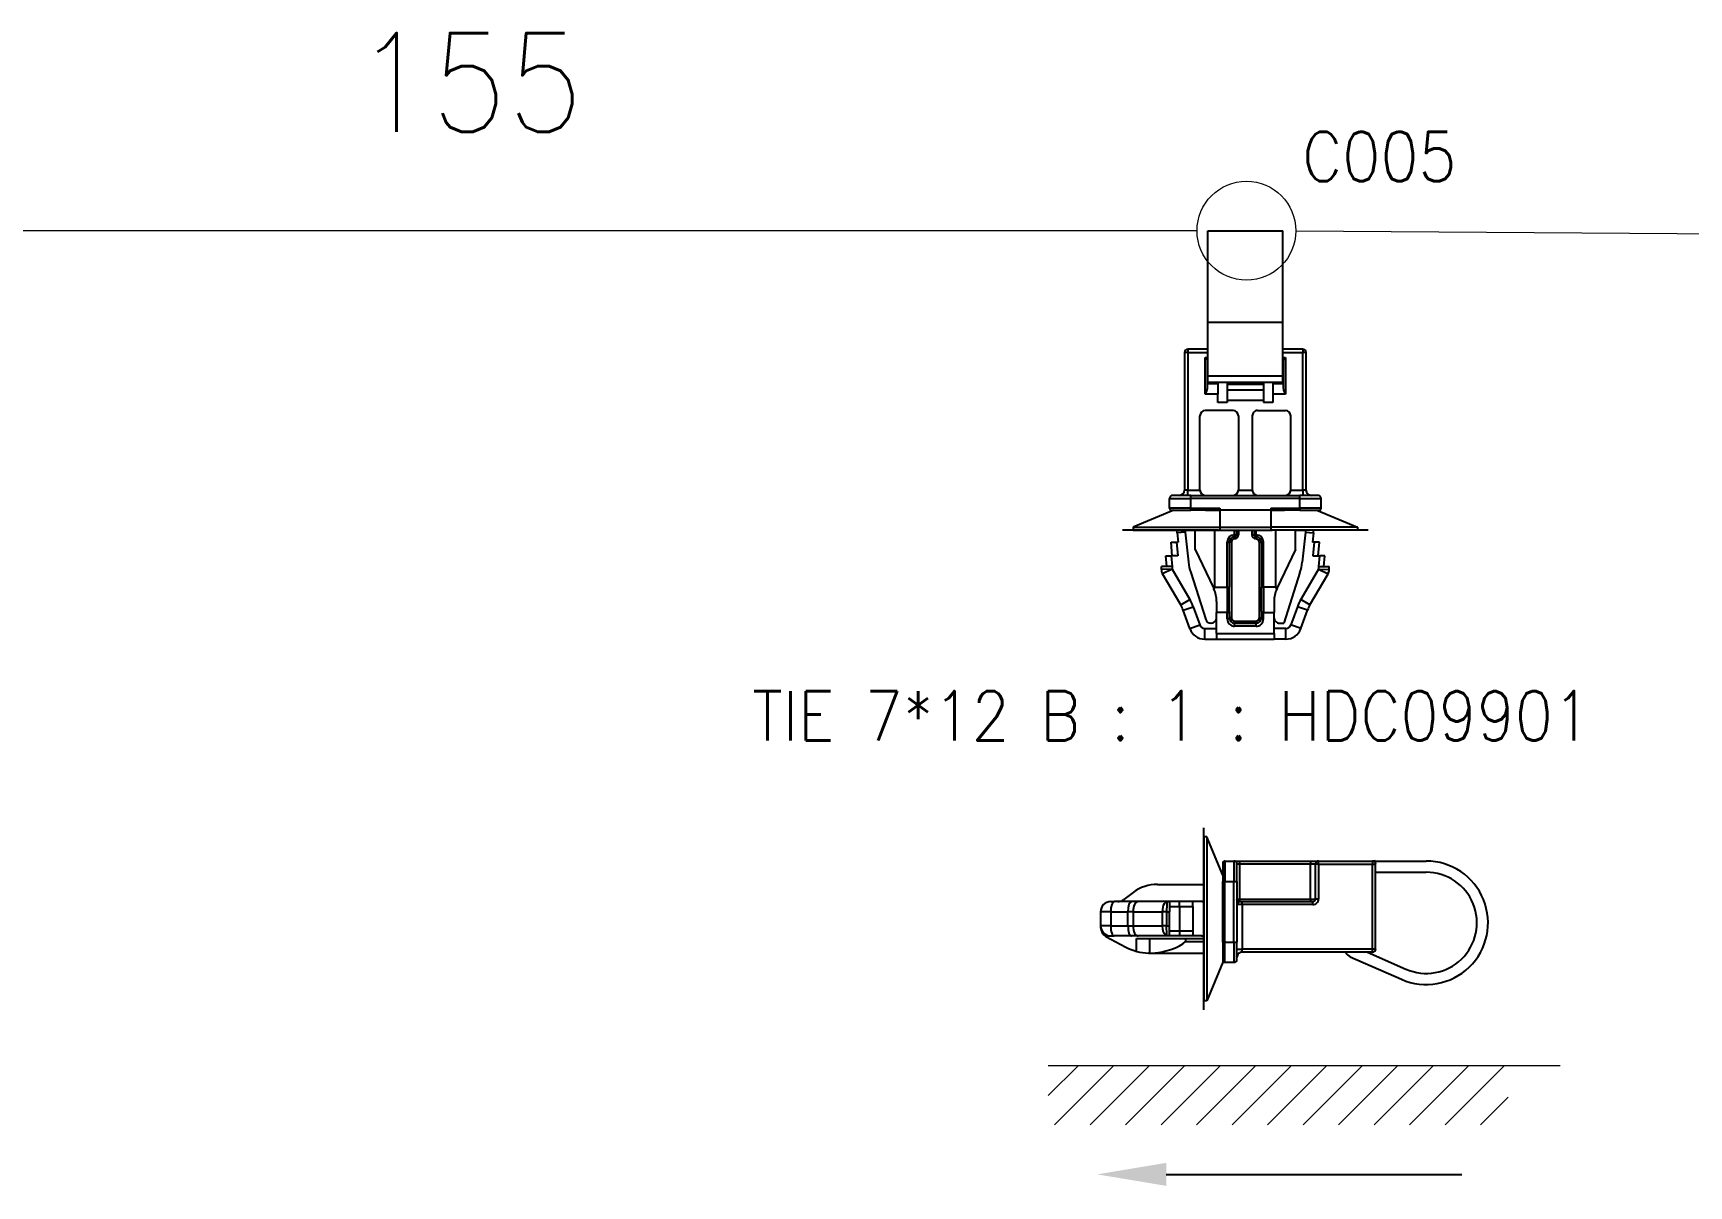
# Model space of a CAD drawing. Header units: inches. Extents: x 47316 to 59086, y 3141 to 11743.
# Drawn here: x 51886.3 to 51970, y 9672.3 to 9730.6 of the extents above; entities that cross this region are included whole.
import ezdxf

# ---------------------------------------------------------------- set-up
doc = ezdxf.new("R2010")
doc.units = ezdxf.units.IN
doc.header["$MEASUREMENT"] = 0
doc.styles.get("Standard").update_dxf_attribs({"font": ''})
doc.styles.get('Standard').set_extended_font_data('SimSun')
doc.linetypes.add('_VH_FELT_TAPE', pattern='A,0.4,-0.7,["FELT",Standard,S=0.3,R=0,X=-0.5,Y=-0.15],-0.7', length=1.8)

msp = doc.modelspace()

# ---------------------------------------------------------------- linework, layer by layer
at = {"color": 0, "linetype": '_VH_FELT_TAPE', "lineweight": 15, "ltscale": 5}
for p, q in [((51945.133, 9720.621), (51870.204, 9720.621)), ((52006.436, 9720.182), (51950.133, 9720.602))]:
    msp.add_line(p, q, dxfattribs=at)
at = {"color": 0, "lineweight": -3, "ltscale": 0.213993}
for p, q in [((51945.686, 9715.998), (51945.686, 9720.621)), ((51949.466, 9715.998), (51949.466, 9720.621))]:
    msp.add_line(p, q, dxfattribs=at)
at = {"color": 0, "lineweight": -3, "ltscale": 0.175}
for p, q in [((51945.686, 9720.621), (51949.466, 9720.621)), ((51945.686, 9715.998), (51949.466, 9715.998)), ((51945.686, 9713.275), (51949.466, 9713.275)), ((51945.686, 9712.953), (51949.466, 9712.953))]:
    msp.add_line(p, q, dxfattribs=at)
at = {"color": 0, "lineweight": -3, "ltscale": 0.126088}
for p, q in [((51945.686, 9713.275), (51945.686, 9715.998)), ((51949.466, 9713.275), (51949.466, 9715.998))]:
    msp.add_line(p, q, dxfattribs=at)
at = {"color": 0, "lineweight": -3, "ltscale": 0.3225}
for p, q in [((51944.498, 9714.465), (51944.498, 9707.499)), ((51944.66, 9714.465), (51944.66, 9707.499)), ((51950.492, 9707.499), (51950.492, 9714.465)), ((51950.654, 9707.499), (51950.654, 9714.465))]:
    msp.add_line(p, q, dxfattribs=at)
at = {"color": 0, "lineweight": -3, "ltscale": 0.0075}
for p, q in [((51944.66, 9714.465), (51944.498, 9714.465)), ((51944.66, 9714.627), (51944.66, 9714.465)), ((51950.492, 9714.627), (51950.492, 9714.465)), ((51950.654, 9714.465), (51950.492, 9714.465)), ((51944.66, 9707.499), (51944.498, 9707.499)), ((51944.822, 9707.067), (51944.822, 9707.229)), ((51950.33, 9707.067), (51950.33, 9707.229)), ((51950.654, 9707.499), (51950.492, 9707.499)), ((51941.906, 9705.625), (51941.906, 9705.463)), ((51946.28, 9705.625), (51946.28, 9705.463)), ((51948.872, 9705.625), (51948.872, 9705.463)), ((51953.246, 9705.625), (51953.246, 9705.463))]:
    msp.add_line(p, q, dxfattribs=at)
at = {"color": 0, "lineweight": -3, "ltscale": 0.047501}
for p, q in [((51945.686, 9714.627), (51944.66, 9714.627)), ((51944.66, 9714.465), (51945.686, 9714.465)), ((51950.492, 9714.627), (51949.466, 9714.627)), ((51949.466, 9714.465), (51950.492, 9714.465))]:
    msp.add_line(p, q, dxfattribs=at)
at = {"color": 0, "lineweight": -3, "ltscale": 0.006325}
for p, q in [((51945.634, 9714.111), (51945.537, 9714.207)), ((51949.517, 9714.111), (51949.614, 9714.207))]:
    msp.add_line(p, q, dxfattribs=at)
at = {"color": 0, "lineweight": -3, "ltscale": 0.08559}
for p, q in [((51945.537, 9712.359), (51945.537, 9714.207)), ((51949.614, 9714.207), (51949.614, 9712.359))]:
    msp.add_line(p, q, dxfattribs=at)
at = {"color": 0, "lineweight": -3, "ltscale": 0.006876}
for p, q in [((51945.537, 9714.207), (51945.686, 9714.207)), ((51949.466, 9714.207), (51949.614, 9714.207))]:
    msp.add_line(p, q, dxfattribs=at)
at = {"color": 0, "lineweight": -3, "ltscale": 0.002403}
for p, q in [((51945.686, 9714.111), (51945.634, 9714.111)), ((51949.517, 9714.111), (51949.466, 9714.111))]:
    msp.add_line(p, q, dxfattribs=at)
at = {"color": 0, "lineweight": -3, "ltscale": 0.065}
for p, q in [((51945.645, 9714.087), (51945.645, 9712.683)), ((51949.506, 9712.683), (51949.506, 9714.087))]:
    msp.add_line(p, q, dxfattribs=at)
at = {"color": 0, "lineweight": -3, "ltscale": 0.001875}
for p, q in [((51945.645, 9713.772), (51945.686, 9713.772)), ((51945.645, 9713.601), (51945.686, 9713.601)), ((51949.466, 9713.772), (51949.506, 9713.772)), ((51949.466, 9713.601), (51949.506, 9713.601))]:
    msp.add_line(p, q, dxfattribs=at)
at = {"color": 0, "lineweight": -3, "ltscale": 0.025}
for p, q in [((51945.645, 9712.899), (51946.185, 9712.899)), ((51946.185, 9712.899), (51946.185, 9712.359)), ((51948.966, 9712.899), (51948.966, 9712.359)), ((51948.966, 9712.899), (51949.506, 9712.899)), ((51943.869, 9703.627), (51943.329, 9703.627)), ((51951.282, 9703.627), (51951.822, 9703.627)), ((51946.658, 9701.306), (51946.118, 9701.306)), ((51948.494, 9701.306), (51949.034, 9701.306)), ((51945.526, 9699.955), (51945.526, 9700.495)), ((51949.625, 9699.955), (51949.625, 9700.495))]:
    msp.add_line(p, q, dxfattribs=at)
at = {"color": 0, "lineweight": -3, "ltscale": 0.014919}
for p, q in [((51945.686, 9712.953), (51945.686, 9713.275)), ((51949.466, 9712.953), (51949.466, 9713.275))]:
    msp.add_line(p, q, dxfattribs=at)
at = {"color": 0, "lineweight": -3, "ltscale": 0.001888}
for p, q in [((51946.658, 9712.953), (51946.658, 9712.912)), ((51948.494, 9712.953), (51948.494, 9712.912))]:
    msp.add_line(p, q, dxfattribs=at)
at = {"color": 0, "lineweight": -3, "ltscale": 0.003008}
for p, q in [((51946.658, 9712.912), (51946.658, 9712.847)), ((51948.494, 9712.912), (51948.494, 9712.847))]:
    msp.add_line(p, q, dxfattribs=at)
at = {"color": 0, "lineweight": -3, "ltscale": 0.085001}
for p, q in [((51948.494, 9712.912), (51946.658, 9712.912)), ((51948.494, 9712.847), (51946.658, 9712.847)), ((51948.494, 9712.557), (51946.658, 9712.557)), ((51948.494, 9712.026), (51946.658, 9712.026))]:
    msp.add_line(p, q, dxfattribs=at)
at = {"color": 0, "lineweight": -3, "ltscale": 0.013433}
for p, q in [((51946.658, 9712.847), (51946.658, 9712.557)), ((51948.494, 9712.847), (51948.494, 9712.557))]:
    msp.add_line(p, q, dxfattribs=at)
at = {"color": 0, "lineweight": -3, "ltscale": 0.03}
for p, q in [((51946.185, 9712.359), (51945.537, 9712.359)), ((51949.614, 9712.359), (51948.966, 9712.359))]:
    msp.add_line(p, q, dxfattribs=at)
at = {"color": 0, "lineweight": -3, "ltscale": 0.02}
for p, q in [((51946.185, 9711.927), (51946.185, 9712.359)), ((51948.966, 9712.359), (51948.966, 9711.927))]:
    msp.add_line(p, q, dxfattribs=at)
at = {"color": 0, "lineweight": -3, "ltscale": 0.021875}
for p, q in [((51946.658, 9711.927), (51946.185, 9711.927)), ((51948.966, 9711.927), (51948.494, 9711.927))]:
    msp.add_line(p, q, dxfattribs=at)
at = {"color": 0, "lineweight": -3, "ltscale": 0.024584}
for p, q in [((51946.658, 9712.557), (51946.658, 9712.026)), ((51948.494, 9712.557), (51948.494, 9712.026))]:
    msp.add_line(p, q, dxfattribs=at)
at = {"color": 0, "lineweight": -3, "ltscale": 0.004588}
for p, q in [((51946.658, 9712.026), (51946.658, 9711.927)), ((51948.494, 9712.026), (51948.494, 9711.927))]:
    msp.add_line(p, q, dxfattribs=at)
at = {"color": 0, "lineweight": -3, "ltscale": 0.17375}
for p, q in [((51945.281, 9707.499), (51945.281, 9711.252)), ((51947.225, 9711.252), (51947.225, 9707.499)), ((51947.927, 9711.252), (51947.927, 9707.499)), ((51949.871, 9707.499), (51949.871, 9711.252))]:
    msp.add_line(p, q, dxfattribs=at)
at = {"color": 0, "lineweight": -3, "ltscale": 0.064999}
for p, q in [((51946.955, 9711.522), (51945.551, 9711.522)), ((51948.197, 9711.522), (51949.601, 9711.522))]:
    msp.add_line(p, q, dxfattribs=at)
at = {"color": 0, "lineweight": -3, "ltscale": 0.05}
for p, q in [((51943.742, 9707.067), (51944.822, 9707.067)), ((51950.33, 9707.067), (51951.41, 9707.067)), ((51944.822, 9706.581), (51943.742, 9706.581)), ((51951.41, 9706.581), (51950.33, 9706.581)), ((51947.036, 9700.873), (51948.116, 9700.873)), ((51947.036, 9700.765), (51948.116, 9700.765)), ((51948.116, 9700.606), (51947.036, 9700.606))]:
    msp.add_line(p, q, dxfattribs=at)
at = {"color": 0, "lineweight": -3, "ltscale": 0.022501}
for p, q in [((51943.742, 9706.581), (51943.742, 9707.067)), ((51944.822, 9706.581), (51944.822, 9707.067)), ((51950.33, 9706.581), (51950.33, 9707.067)), ((51951.41, 9706.581), (51951.41, 9707.067))]:
    msp.add_line(p, q, dxfattribs=at)
at = {"color": 0, "lineweight": -3, "ltscale": 0.0425}
for p, q in [((51944.822, 9707.229), (51943.904, 9707.229)), ((51951.248, 9707.229), (51950.33, 9707.229))]:
    msp.add_line(p, q, dxfattribs=at)
at = {"color": 0, "lineweight": -3, "ltscale": 0.028751}
for p, q in [((51944.66, 9707.499), (51945.281, 9707.499)), ((51949.871, 9707.499), (51950.492, 9707.499))]:
    msp.add_line(p, q, dxfattribs=at)
at = {"color": 0, "lineweight": -3, "ltscale": 0.0125}
for p, q in [((51944.66, 9707.229), (51944.66, 9707.499)), ((51950.492, 9707.499), (51950.492, 9707.229))]:
    msp.add_line(p, q, dxfattribs=at)
at = {"color": 0, "lineweight": -3, "ltscale": 0.254999}
for p, q in [((51944.822, 9707.229), (51950.33, 9707.229)), ((51950.33, 9707.067), (51944.822, 9707.067))]:
    msp.add_line(p, q, dxfattribs=at)
at = {"color": 0, "lineweight": -3, "ltscale": 0.032501}
msp.add_line((51947.225, 9707.499), (51947.927, 9707.499), dxfattribs=at)
at = {"color": 0, "lineweight": -3, "ltscale": 0.102777}
for p, q in [((51943.957, 9706.473), (51941.906, 9705.625)), ((51951.194, 9706.473), (51953.246, 9705.625))]:
    msp.add_line(p, q, dxfattribs=at)
at = {"color": 0, "lineweight": -3, "ltscale": 0.045001}
for p, q in [((51943.85, 9706.473), (51944.822, 9706.473)), ((51950.33, 9706.473), (51951.302, 9706.473))]:
    msp.add_line(p, q, dxfattribs=at)
at = {"color": 0, "lineweight": -3, "ltscale": 0.067499}
for p, q in [((51944.822, 9706.581), (51946.28, 9706.581)), ((51948.872, 9706.581), (51950.33, 9706.581))]:
    msp.add_line(p, q, dxfattribs=at)
at = {"color": 0, "lineweight": -3, "ltscale": 0.005}
for p, q in [((51944.822, 9706.473), (51944.822, 9706.581)), ((51946.28, 9706.581), (51946.28, 9706.473)), ((51948.872, 9706.581), (51948.872, 9706.473)), ((51950.33, 9706.581), (51950.33, 9706.473)), ((51947.022, 9705.24), (51947.13, 9705.24)), ((51947.022, 9705.24), (51947.026, 9705.133)), ((51947.03, 9705.025), (51947.026, 9705.133)), ((51947.238, 9705.24), (51947.13, 9705.24)), ((51947.913, 9705.24), (51948.021, 9705.24)), ((51948.129, 9705.24), (51948.021, 9705.24)), ((51948.121, 9705.025), (51948.125, 9705.133)), ((51948.129, 9705.24), (51948.125, 9705.133)), ((51946.658, 9704.863), (51946.766, 9704.863)), ((51946.874, 9704.863), (51946.766, 9704.863)), ((51948.278, 9704.863), (51948.386, 9704.863)), ((51948.494, 9704.863), (51948.386, 9704.863)), ((51946.658, 9702.581), (51946.766, 9702.581)), ((51948.494, 9702.581), (51948.386, 9702.581)), ((51946.874, 9701.035), (51946.766, 9701.035)), ((51948.278, 9701.035), (51948.386, 9701.035)), ((51947.036, 9700.873), (51947.036, 9700.765)), ((51948.116, 9700.873), (51948.116, 9700.765))]:
    msp.add_line(p, q, dxfattribs=at)
at = {"color": 0, "lineweight": -3, "ltscale": 0.035016}
msp.add_line((51945.578, 9706.473), (51944.822, 9706.473), dxfattribs=at)
at = {"color": 0, "lineweight": -3, "ltscale": 0.032477}
msp.add_line((51945.578, 9706.473), (51946.28, 9706.473), dxfattribs=at)
at = {"color": 0, "lineweight": -3, "ltscale": 0.004885}
msp.add_line((51945.825, 9706.493), (51945.929, 9706.51), dxfattribs=at)
at = {"color": 0, "lineweight": -3, "ltscale": 0.120001}
for p, q in [((51948.872, 9706.473), (51946.28, 9706.473)), ((51946.28, 9705.625), (51948.872, 9705.625)), ((51946.28, 9705.463), (51948.872, 9705.463))]:
    msp.add_line(p, q, dxfattribs=at)
at = {"color": 0, "lineweight": -3, "ltscale": 0.039266}
msp.add_line((51946.28, 9706.473), (51946.28, 9705.625), dxfattribs=at)
at = {"color": 0, "lineweight": -3, "ltscale": 0.031544}
msp.add_line((51948.872, 9706.473), (51949.553, 9706.473), dxfattribs=at)
at = {"color": 0, "lineweight": -3, "ltscale": 0.039263}
msp.add_line((51948.872, 9706.473), (51948.872, 9705.625), dxfattribs=at)
at = {"color": 0, "lineweight": -3, "ltscale": 0.034947}
msp.add_line((51950.33, 9706.473), (51949.575, 9706.473), dxfattribs=at)
at = {"color": 0, "lineweight": -3, "ltscale": 0.224985}
for p, q in [((51946.226, 9705.463), (51941.366, 9705.463)), ((51953.785, 9705.463), (51948.926, 9705.463))]:
    msp.add_line(p, q, dxfattribs=at)
at = {"color": 0, "lineweight": -3, "ltscale": 0.202499}
for p, q in [((51941.906, 9705.625), (51946.28, 9705.625)), ((51941.906, 9705.463), (51946.28, 9705.463)), ((51953.246, 9705.625), (51948.872, 9705.625)), ((51953.246, 9705.463), (51948.872, 9705.463))]:
    msp.add_line(p, q, dxfattribs=at)
at = {"color": 0, "lineweight": -3, "ltscale": 0.006246}
for p, q in [((51944.131, 9705.328), (51944.119, 9705.463)), ((51951.02, 9705.328), (51951.032, 9705.463))]:
    msp.add_line(p, q, dxfattribs=at)
at = {"color": 0, "lineweight": -3, "ltscale": 0.018793}
for p, q in [((51944.536, 9705.36), (51944.131, 9705.328)), ((51950.615, 9705.36), (51951.02, 9705.328))]:
    msp.add_line(p, q, dxfattribs=at)
at = {"color": 0, "lineweight": -3, "ltscale": 0.02136}
for p, q in [((51944.131, 9705.328), (51944.171, 9704.869)), ((51951.02, 9705.328), (51950.98, 9704.869))]:
    msp.add_line(p, q, dxfattribs=at)
at = {"color": 0, "lineweight": -3, "ltscale": 0.004774}
for p, q in [((51944.525, 9705.463), (51944.536, 9705.36)), ((51950.627, 9705.463), (51950.615, 9705.36))]:
    msp.add_line(p, q, dxfattribs=at)
at = {"color": 0, "lineweight": -3, "ltscale": 0.02375}
for p, q in [((51944.525, 9705.463), (51945.038, 9705.463)), ((51944.525, 9705.463), (51945.038, 9705.463)), ((51950.627, 9705.463), (51950.114, 9705.463)), ((51950.114, 9705.463), (51950.627, 9705.463))]:
    msp.add_line(p, q, dxfattribs=at)
at = {"color": 0, "lineweight": -3, "ltscale": 0.070051}
for p, q in [((51944.536, 9705.36), (51944.699, 9703.856)), ((51950.615, 9705.36), (51950.452, 9703.856))]:
    msp.add_line(p, q, dxfattribs=at)
at = {"color": 0, "lineweight": -3, "ltscale": 0.045}
for p, q in [((51945.038, 9704.491), (51945.038, 9705.463)), ((51950.114, 9704.491), (51950.114, 9705.463))]:
    msp.add_line(p, q, dxfattribs=at)
at = {"color": 0, "lineweight": -3, "ltscale": 0.133392}
for p, q in [((51946.037, 9702.581), (51946.037, 9705.463)), ((51949.114, 9702.581), (51949.114, 9705.463))]:
    msp.add_line(p, q, dxfattribs=at)
at = {"color": 0, "lineweight": -3, "ltscale": 0.125}
msp.add_line((51946.226, 9705.463), (51948.926, 9705.463), dxfattribs=at)
at = {"color": 0, "lineweight": -3, "ltscale": 0.010281}
for p, q in [((51947.022, 9705.24), (51947.022, 9705.463)), ((51947.13, 9705.463), (51947.13, 9705.24)), ((51947.238, 9705.463), (51947.238, 9705.24)), ((51947.913, 9705.463), (51947.913, 9705.24)), ((51948.021, 9705.463), (51948.021, 9705.24)), ((51948.129, 9705.24), (51948.129, 9705.463))]:
    msp.add_line(p, q, dxfattribs=at)
at = {"color": 0, "lineweight": -3, "ltscale": 0.012549}
for p, q in [((51943.822, 9704.869), (51944.093, 9704.869)), ((51951.329, 9704.869), (51951.058, 9704.869))]:
    msp.add_line(p, q, dxfattribs=at)
at = {"color": 0, "lineweight": -3, "ltscale": 0.032624}
for p, q in [((51943.883, 9704.167), (51943.822, 9704.869)), ((51944.093, 9704.869), (51944.154, 9704.167)), ((51951.058, 9704.869), (51950.997, 9704.167)), ((51951.268, 9704.167), (51951.329, 9704.869))]:
    msp.add_line(p, q, dxfattribs=at)
at = {"color": 0, "lineweight": -3, "ltscale": 0.003627}
for p, q in [((51944.093, 9704.869), (51944.171, 9704.869)), ((51951.058, 9704.869), (51950.98, 9704.869))]:
    msp.add_line(p, q, dxfattribs=at)
at = {"color": 0, "lineweight": -3, "ltscale": 0.099102}
for p, q in [((51945.038, 9704.491), (51945.96, 9702.559)), ((51950.114, 9704.491), (51949.192, 9702.559))]:
    msp.add_line(p, q, dxfattribs=at)
at = {"color": 0, "lineweight": -3, "ltscale": 0.105621}
for p, q in [((51946.658, 9702.581), (51946.658, 9704.863)), ((51946.766, 9704.863), (51946.766, 9702.581)), ((51948.386, 9704.863), (51948.386, 9702.581)), ((51948.494, 9702.581), (51948.494, 9704.863))]:
    msp.add_line(p, q, dxfattribs=at)
at = {"color": 0, "lineweight": -3, "ltscale": 0.17723}
for p, q in [((51946.874, 9704.863), (51946.874, 9701.035)), ((51948.278, 9704.863), (51948.278, 9701.035))]:
    msp.add_line(p, q, dxfattribs=at)
at = {"color": 0, "lineweight": -3, "ltscale": 0.007086}
for p, q in [((51943.329, 9703.473), (51943.329, 9703.627)), ((51951.822, 9703.473), (51951.822, 9703.627))]:
    msp.add_line(p, q, dxfattribs=at)
at = {"color": 0, "lineweight": -3, "ltscale": 0.025037}
for p, q in [((51943.869, 9703.503), (51943.329, 9703.473)), ((51943.869, 9703.503), (51943.388, 9703.256)), ((51951.282, 9703.503), (51951.763, 9703.256)), ((51951.282, 9703.503), (51951.822, 9703.473))]:
    msp.add_line(p, q, dxfattribs=at)
at = {"color": 0, "lineweight": -3, "ltscale": 0.012547}
for p, q in [((51943.552, 9704.167), (51943.823, 9704.167)), ((51951.599, 9704.167), (51951.328, 9704.167))]:
    msp.add_line(p, q, dxfattribs=at)
at = {"color": 0, "lineweight": -3, "ltscale": 0.025095}
for p, q in [((51943.599, 9703.627), (51943.552, 9704.167)), ((51943.823, 9704.167), (51943.87, 9703.627)), ((51951.328, 9704.167), (51951.281, 9703.627)), ((51951.552, 9703.627), (51951.599, 9704.167))]:
    msp.add_line(p, q, dxfattribs=at)
at = {"color": 0, "lineweight": -3, "ltscale": 0.015334}
for p, q in [((51944.154, 9704.167), (51943.823, 9704.167)), ((51950.997, 9704.167), (51951.328, 9704.167))]:
    msp.add_line(p, q, dxfattribs=at)
at = {"color": 0, "lineweight": -3, "ltscale": 7.17163e-05}
for p, q in [((51943.87, 9703.627), (51943.869, 9703.627)), ((51951.281, 9703.627), (51951.282, 9703.627))]:
    msp.add_line(p, q, dxfattribs=at)
at = {"color": 0, "lineweight": -3, "ltscale": 0.005732}
for p, q in [((51943.869, 9703.627), (51943.869, 9703.503)), ((51951.282, 9703.627), (51951.282, 9703.503))]:
    msp.add_line(p, q, dxfattribs=at)
at = {"color": 0, "lineweight": -3, "ltscale": 0.082939}
for p, q in [((51943.869, 9703.503), (51944.773, 9701.956)), ((51951.282, 9703.503), (51950.379, 9701.956))]:
    msp.add_line(p, q, dxfattribs=at)
at = {"color": 0, "lineweight": -3, "ltscale": 0.084292}
for p, q in [((51944.306, 9701.684), (51943.388, 9703.256)), ((51950.845, 9701.684), (51951.763, 9703.256))]:
    msp.add_line(p, q, dxfattribs=at)
at = {"color": 0, "lineweight": -3, "ltscale": 0.11525}
msp.add_line((51944.812, 9703.323), (51945.571, 9700.952), dxfattribs=at)
at = {"color": 0, "lineweight": -3, "ltscale": 0.004412}
for p, q in [((51945.986, 9702.501), (51946.037, 9702.581)), ((51949.165, 9702.501), (51949.114, 9702.581))]:
    msp.add_line(p, q, dxfattribs=at)
at = {"color": 0, "lineweight": -3, "ltscale": 0.028725}
for p, q in [((51946.037, 9702.581), (51946.658, 9702.581)), ((51949.114, 9702.581), (51948.494, 9702.581))]:
    msp.add_line(p, q, dxfattribs=at)
at = {"color": 0, "lineweight": -3, "ltscale": 0.059028}
for p, q in [((51946.658, 9702.581), (51946.658, 9701.306)), ((51948.494, 9702.581), (51948.494, 9701.306))]:
    msp.add_line(p, q, dxfattribs=at)
at = {"color": 0, "lineweight": -3, "ltscale": 0.056667}
for p, q in [((51946.766, 9701.357), (51946.766, 9702.581)), ((51948.386, 9701.357), (51948.386, 9702.581))]:
    msp.add_line(p, q, dxfattribs=at)
at = {"color": 0, "lineweight": -3, "ltscale": 0.124371}
msp.add_line((51950.339, 9703.323), (51949.52, 9700.765), dxfattribs=at)
at = {"color": 0, "lineweight": -3, "ltscale": 0.025001}
for p, q in [((51944.306, 9701.684), (51944.773, 9701.956)), ((51950.845, 9701.684), (51950.379, 9701.956)), ((51944.432, 9701.414), (51944.94, 9701.597)), ((51950.719, 9701.414), (51950.211, 9701.597))]:
    msp.add_line(p, q, dxfattribs=at)
at = {"color": 0, "lineweight": -3, "ltscale": 0.002931}
for p, q in [((51945.96, 9702.559), (51945.986, 9702.501)), ((51949.192, 9702.559), (51949.165, 9702.501))]:
    msp.add_line(p, q, dxfattribs=at)
at = {"color": 0, "lineweight": -3, "ltscale": 0.025677}
for p, q in [((51946.118, 9701.861), (51946.118, 9701.306)), ((51949.034, 9701.861), (51949.034, 9701.306))]:
    msp.add_line(p, q, dxfattribs=at)
at = {"color": 0, "lineweight": -3, "ltscale": 0.045435}
for p, q in [((51944.764, 9700.491), (51944.432, 9701.414)), ((51944.94, 9701.597), (51945.272, 9700.673)), ((51950.211, 9701.597), (51949.879, 9700.673)), ((51950.387, 9700.491), (51950.719, 9701.414))]:
    msp.add_line(p, q, dxfattribs=at)
at = {"color": 0, "lineweight": -3, "ltscale": 0.049386}
for p, q in [((51946.118, 9700.24), (51946.118, 9701.306)), ((51949.034, 9700.24), (51949.034, 9701.306))]:
    msp.add_line(p, q, dxfattribs=at)
at = {"color": 0, "lineweight": -3, "ltscale": 0.014941}
for p, q in [((51946.658, 9700.984), (51946.658, 9701.306)), ((51948.494, 9700.984), (51948.494, 9701.306))]:
    msp.add_line(p, q, dxfattribs=at)
at = {"color": 0, "lineweight": -3, "ltscale": 0.014942}
for p, q in [((51946.766, 9701.357), (51946.766, 9701.035)), ((51948.386, 9701.357), (51948.386, 9701.035))]:
    msp.add_line(p, q, dxfattribs=at)
at = {"color": 0, "lineweight": -3, "ltscale": 0.024999}
for p, q in [((51944.764, 9700.491), (51945.272, 9700.673)), ((51950.387, 9700.491), (51949.879, 9700.673))]:
    msp.add_line(p, q, dxfattribs=at)
at = {"color": 0, "lineweight": -3, "ltscale": 0.027379}
for p, q in [((51945.526, 9700.495), (51946.118, 9700.495)), ((51949.625, 9700.495), (51949.034, 9700.495)), ((51945.526, 9699.955), (51946.118, 9699.955)), ((51949.625, 9699.955), (51949.034, 9699.955))]:
    msp.add_line(p, q, dxfattribs=at)
at = {"color": 0, "lineweight": -3, "ltscale": 0.000878906}
msp.add_line((51945.848, 9700.765), (51945.829, 9700.765), dxfattribs=at)
at = {"color": 0, "lineweight": -3, "ltscale": 0.135001}
for p, q in [((51946.118, 9700.24), (51949.034, 9700.24)), ((51946.118, 9699.955), (51949.034, 9699.955))]:
    msp.add_line(p, q, dxfattribs=at)
at = {"color": 0, "lineweight": -3, "ltscale": 0.013195}
for p, q in [((51946.118, 9700.24), (51946.118, 9699.955)), ((51949.034, 9700.24), (51949.034, 9699.955))]:
    msp.add_line(p, q, dxfattribs=at)
at = {"color": 0, "lineweight": -3, "ltscale": 0.007361}
for p, q in [((51947.036, 9700.606), (51947.036, 9700.765)), ((51948.116, 9700.606), (51948.116, 9700.765))]:
    msp.add_line(p, q, dxfattribs=at)
at = {"color": 0, "lineweight": -3, "ltscale": 0.009999}
msp.add_line((51949.304, 9700.765), (51949.52, 9700.765), dxfattribs=at)
at = {"lineweight": -3, "ltscale": 0.45}
msp.add_line((51945.479, 9681.198), (51945.479, 9690.414), dxfattribs=at)
at = {"lineweight": -3, "ltscale": 0.404999}
for p, q in [((51945.479, 9689.953), (51945.479, 9681.659)), ((51945.633, 9689.953), (51945.633, 9681.659))]:
    msp.add_line(p, q, dxfattribs=at)
at = {"lineweight": -3, "ltscale": 0.0075}
for p, q in [((51945.633, 9689.953), (51945.479, 9689.953)), ((51947.282, 9688.724), (51947.282, 9688.571)), ((51950.866, 9688.724), (51950.866, 9688.571)), ((51951.276, 9688.571), (51951.122, 9688.571)), ((51951.276, 9688.571), (51951.276, 9688.724)), ((51954.015, 9688.724), (51954.015, 9688.571)), ((51954.015, 9688.571), (51954.168, 9688.571)), ((51947, 9687.7), (51947.154, 9687.7)), ((51947.41, 9686.523), (51947.41, 9686.676)), ((51950.994, 9686.523), (51950.994, 9686.676)), ((51951.276, 9686.804), (51951.122, 9686.804)), ((51947, 9684.628), (51947.154, 9684.628)), ((51947.41, 9684.116), (51947.41, 9684.27)), ((51954.015, 9684.116), (51954.015, 9684.27)), ((51954.168, 9684.27), (51954.015, 9684.27)), ((51945.633, 9681.659), (51945.479, 9681.659))]:
    msp.add_line(p, q, dxfattribs=at)
at = {"lineweight": -3, "ltscale": 0.102775}
msp.add_line((51946.437, 9688.008), (51945.633, 9689.953), dxfattribs=at)
at = {"lineweight": -3, "ltscale": 0.045}
for p, q in [((51946.437, 9688.622), (51946.437, 9687.7)), ((51944.558, 9684.807), (51945.479, 9684.807)), ((51944.558, 9684.664), (51945.479, 9684.664)), ((51946.437, 9684.628), (51946.437, 9683.707))]:
    msp.add_line(p, q, dxfattribs=at)
at = {"lineweight": -3, "ltscale": 0.05}
for p, q in [((51946.54, 9688.724), (51946.54, 9687.7)), ((51947, 9688.724), (51947, 9687.7)), ((51946.54, 9683.604), (51946.54, 9684.628)), ((51947, 9684.628), (51947, 9683.604))]:
    msp.add_line(p, q, dxfattribs=at)
at = {"lineweight": -3, "ltscale": 0.022501}
for p, q in [((51946.54, 9688.724), (51947, 9688.724)), ((51946.54, 9687.7), (51947, 9687.7)), ((51946.54, 9684.628), (51947, 9684.628)), ((51946.54, 9683.604), (51947, 9683.604))]:
    msp.add_line(p, q, dxfattribs=at)
at = {"lineweight": -3, "ltscale": 0.01375}
msp.add_line((51947, 9688.724), (51947.282, 9688.724), dxfattribs=at)
at = {"lineweight": -3, "ltscale": 0.0425}
for p, q in [((51947.154, 9687.7), (51947.154, 9688.571)), ((51947.154, 9683.758), (51947.154, 9684.628))]:
    msp.add_line(p, q, dxfattribs=at)
at = {"lineweight": -3, "ltscale": 0.00625}
for p, q in [((51947.282, 9688.571), (51947.154, 9688.571)), ((51947.154, 9686.804), (51947.282, 9686.804)), ((51947.282, 9686.804), (51947.282, 9686.676)), ((51947.282, 9686.676), (51947.41, 9686.676)), ((51950.866, 9686.804), (51950.866, 9686.676))]:
    msp.add_line(p, q, dxfattribs=at)
at = {"lineweight": -3, "ltscale": 0.175}
for p, q in [((51947.282, 9688.724), (51950.866, 9688.724)), ((51950.866, 9688.571), (51947.282, 9688.571)), ((51947.282, 9686.804), (51950.866, 9686.804)), ((51947.41, 9686.676), (51950.994, 9686.676)), ((51950.994, 9686.523), (51947.41, 9686.523))]:
    msp.add_line(p, q, dxfattribs=at)
at = {"lineweight": -3, "ltscale": 0.08625}
for p, q in [((51947.282, 9688.571), (51947.282, 9686.804)), ((51950.866, 9686.804), (51950.866, 9688.571)), ((51951.122, 9686.804), (51951.122, 9688.571)), ((51951.276, 9688.571), (51951.276, 9686.804))]:
    msp.add_line(p, q, dxfattribs=at)
at = {"lineweight": -3, "ltscale": 0.02}
msp.add_line((51950.866, 9688.724), (51951.276, 9688.724), dxfattribs=at)
at = {"lineweight": -3, "ltscale": 0.0125}
for p, q in [((51951.122, 9688.571), (51950.866, 9688.571)), ((51944.251, 9686.42), (51944.251, 9686.676)), ((51944.916, 9686.42), (51944.916, 9686.676)), ((51950.866, 9686.804), (51951.122, 9686.804)), ((51947.41, 9686.523), (51947.154, 9686.523)), ((51944.251, 9685.191), (51944.251, 9684.935)), ((51944.916, 9685.191), (51944.916, 9684.935)), ((51947.154, 9684.27), (51947.41, 9684.27))]:
    msp.add_line(p, q, dxfattribs=at)
at = {"lineweight": -3, "ltscale": 0.13375}
for p, q in [((51951.276, 9688.724), (51954.015, 9688.724)), ((51951.276, 9688.571), (51954.015, 9688.571))]:
    msp.add_line(p, q, dxfattribs=at)
at = {"lineweight": -3, "ltscale": 0.001345}
msp.add_line((51954.015, 9688.724), (51954.042, 9688.724), dxfattribs=at)
at = {"lineweight": -3, "ltscale": 0.210001}
msp.add_line((51954.015, 9684.27), (51954.015, 9688.571), dxfattribs=at)
at = {"lineweight": -3, "ltscale": 0.005579}
msp.add_line((51954.168, 9688.644), (51954.168, 9688.758), dxfattribs=at)
at = {"lineweight": -3, "ltscale": 0.125}
for p, q in [((51954.168, 9688.724), (51956.728, 9688.724)), ((51954.168, 9688.161), (51956.728, 9688.161))]:
    msp.add_line(p, q, dxfattribs=at)
at = {"lineweight": -3, "ltscale": 0.003563}
msp.add_line((51954.168, 9688.571), (51954.168, 9688.644), dxfattribs=at)
at = {"lineweight": -3, "ltscale": 0.208965}
msp.add_line((51954.168, 9684.291), (51954.168, 9688.571), dxfattribs=at)
at = {"lineweight": -3, "ltscale": 0.114584}
msp.add_line((51943.133, 9687.547), (51945.479, 9687.547), dxfattribs=at)
at = {"lineweight": -3, "ltscale": 0.15}
for p, q in [((51946.437, 9684.628), (51946.437, 9687.7)), ((51946.54, 9684.628), (51946.54, 9687.7)), ((51947, 9684.628), (51947, 9687.7)), ((51947.154, 9687.7), (51947.154, 9684.628))]:
    msp.add_line(p, q, dxfattribs=at)
at = {"lineweight": -3, "ltscale": 0.005}
for p, q in [((51946.54, 9687.7), (51946.437, 9687.7)), ((51946.54, 9684.628), (51946.437, 9684.628)), ((51946.54, 9683.604), (51946.437, 9683.604))]:
    msp.add_line(p, q, dxfattribs=at)
at = {"lineweight": -3, "ltscale": 0.008273}
for p, q in [((51940.769, 9686.676), (51940.938, 9686.676)), ((51940.769, 9684.935), (51940.938, 9684.935))]:
    msp.add_line(p, q, dxfattribs=at)
at = {"lineweight": -3, "ltscale": 0.042757}
for p, q in [((51941.814, 9686.676), (51940.938, 9686.676)), ((51940.765, 9686.164), (51941.641, 9686.164)), ((51940.765, 9685.447), (51941.641, 9685.447)), ((51941.814, 9684.935), (51940.938, 9684.935))]:
    msp.add_line(p, q, dxfattribs=at)
at = {"lineweight": -3, "ltscale": 0.001286}
msp.add_line((51941.281, 9686.676), (51941.281, 9686.703), dxfattribs=at)
at = {"lineweight": -3, "ltscale": 0.029166}
msp.add_line((51941.904, 9687.137), (51941.426, 9686.779), dxfattribs=at)
at = {"lineweight": -3, "ltscale": 0.016626}
for p, q in [((51942.155, 9686.676), (51941.814, 9686.676)), ((51942.155, 9684.935), (51941.814, 9684.935))]:
    msp.add_line(p, q, dxfattribs=at)
at = {"lineweight": -3, "ltscale": 0.071613}
for p, q in [((51943.621, 9686.676), (51942.155, 9686.676)), ((51943.621, 9684.935), (51942.155, 9684.935))]:
    msp.add_line(p, q, dxfattribs=at)
at = {"lineweight": -3, "ltscale": 0.005732}
for p, q in [((51943.739, 9686.676), (51943.621, 9686.676)), ((51943.739, 9684.935), (51943.621, 9684.935))]:
    msp.add_line(p, q, dxfattribs=at)
at = {"lineweight": -3, "ltscale": 0.025}
for p, q in [((51944.251, 9686.676), (51943.739, 9686.676)), ((51943.739, 9686.676), (51943.739, 9686.164)), ((51943.739, 9686.42), (51944.251, 9686.42)), ((51943.739, 9684.935), (51943.739, 9685.447)), ((51943.739, 9685.191), (51944.251, 9685.191)), ((51944.251, 9684.935), (51943.739, 9684.935))]:
    msp.add_line(p, q, dxfattribs=at)
at = {"lineweight": -3, "ltscale": 0.0325}
for p, q in [((51944.916, 9686.676), (51944.251, 9686.676)), ((51944.251, 9686.42), (51944.916, 9686.42)), ((51944.251, 9685.191), (51944.916, 9685.191)), ((51944.916, 9684.935), (51944.251, 9684.935))]:
    msp.add_line(p, q, dxfattribs=at)
at = {"lineweight": -3, "ltscale": 0.021278}
for p, q in [((51945.352, 9686.676), (51944.916, 9686.676)), ((51945.352, 9684.935), (51944.916, 9684.935))]:
    msp.add_line(p, q, dxfattribs=at)
at = {"lineweight": -3, "ltscale": 0.001476}
for p, q in [((51945.382, 9686.676), (51945.352, 9686.676)), ((51945.382, 9684.935), (51945.352, 9684.935))]:
    msp.add_line(p, q, dxfattribs=at)
at = {"lineweight": -3, "ltscale": 2.74658e-05}
msp.add_line((51947.154, 9686.788), (51947.154, 9686.788), dxfattribs=at)
msp.add_line((51947.154, 9686.788), (51947.154, 9686.788), dxfattribs=at)
msp.add_line((51947.154, 9686.788), (51947.154, 9686.788), dxfattribs=at)
at = {"lineweight": -3, "ltscale": 0.035001}
for p, q in [((51940.257, 9686.164), (51940.257, 9685.447)), ((51940.765, 9686.164), (51940.765, 9685.447)), ((51941.641, 9685.447), (51941.641, 9686.164)), ((51941.896, 9686.164), (51941.896, 9685.447)), ((51943.387, 9685.447), (51943.387, 9686.164)), ((51943.594, 9686.164), (51943.594, 9685.447)), ((51943.739, 9685.447), (51943.739, 9686.164))]:
    msp.add_line(p, q, dxfattribs=at)
at = {"lineweight": -3, "ltscale": 0.024818}
for p, q in [((51940.765, 9686.164), (51940.257, 9686.164)), ((51940.765, 9685.447), (51940.257, 9685.447))]:
    msp.add_line(p, q, dxfattribs=at)
at = {"lineweight": -3, "ltscale": 0.012469}
for p, q in [((51941.896, 9686.164), (51941.641, 9686.164)), ((51941.641, 9685.447), (51941.896, 9685.447))]:
    msp.add_line(p, q, dxfattribs=at)
at = {"lineweight": -3, "ltscale": 0.072781}
for p, q in [((51941.896, 9686.164), (51943.387, 9686.164)), ((51941.896, 9685.447), (51943.387, 9685.447))]:
    msp.add_line(p, q, dxfattribs=at)
at = {"lineweight": -3, "ltscale": 0.010089}
for p, q in [((51943.594, 9686.164), (51943.387, 9686.164)), ((51943.594, 9685.447), (51943.387, 9685.447))]:
    msp.add_line(p, q, dxfattribs=at)
at = {"lineweight": -3, "ltscale": 0.007086}
for p, q in [((51943.594, 9686.164), (51943.739, 9686.164)), ((51943.594, 9685.447), (51943.739, 9685.447))]:
    msp.add_line(p, q, dxfattribs=at)
at = {"lineweight": -3, "ltscale": 0.060001}
for p, q in [((51944.251, 9686.42), (51944.251, 9685.191)), ((51944.916, 9686.42), (51944.916, 9685.191))]:
    msp.add_line(p, q, dxfattribs=at)
at = {"lineweight": -3, "ltscale": 0.003308}
msp.add_line((51947.247, 9686.651), (51947.199, 9686.603), dxfattribs=at)
at = {"lineweight": -3, "ltscale": 0.110001}
msp.add_line((51947.41, 9686.523), (51947.41, 9684.27), dxfattribs=at)
at = {"lineweight": -3, "ltscale": 0.00419}
msp.add_line((51940.257, 9685.447), (51940.257, 9685.362), dxfattribs=at)
at = {"lineweight": -3, "ltscale": 0.056026}
msp.add_line((51940.527, 9684.91), (51941.539, 9684.368), dxfattribs=at)
at = {"lineweight": -3, "ltscale": 0.031718}
msp.add_line((51942.065, 9684.158), (51942.065, 9684.807), dxfattribs=at)
at = {"lineweight": -3, "ltscale": 0.032304}
msp.add_line((51942.065, 9684.807), (51942.726, 9684.807), dxfattribs=at)
at = {"lineweight": -3, "ltscale": 0.036124}
msp.add_line((51942.726, 9684.807), (51942.726, 9684.068), dxfattribs=at)
at = {"lineweight": -3, "ltscale": 0.089438}
msp.add_line((51942.726, 9684.807), (51944.558, 9684.807), dxfattribs=at)
at = {"lineweight": -3, "ltscale": 0.007027}
msp.add_line((51944.558, 9684.807), (51944.558, 9684.664), dxfattribs=at)
at = {"lineweight": -3, "ltscale": 0.3225}
for p, q in [((51954.015, 9684.27), (51947.41, 9684.27)), ((51954.015, 9684.116), (51947.41, 9684.116))]:
    msp.add_line(p, q, dxfattribs=at)
at = {"lineweight": -3, "ltscale": 9.00947e-05}
msp.add_line((51954.167, 9684.29), (51954.168, 9684.291), dxfattribs=at)
at = {"lineweight": -3, "ltscale": 0.000974045}
msp.add_line((51954.168, 9684.27), (51954.167, 9684.29), dxfattribs=at)
at = {"lineweight": -3, "ltscale": 0.00267}
msp.add_line((51942.726, 9684.068), (51942.671, 9684.066), dxfattribs=at)
at = {"lineweight": -3, "ltscale": 0.003716}
msp.add_line((51942.671, 9684.066), (51942.748, 9684.065), dxfattribs=at)
at = {"lineweight": -3, "ltscale": 0.133392}
msp.add_line((51942.748, 9684.065), (51945.479, 9684.065), dxfattribs=at)
at = {"lineweight": -3, "ltscale": 0.102785}
msp.add_line((51946.437, 9683.604), (51945.633, 9681.659), dxfattribs=at)
at = {"lineweight": -3, "ltscale": 0.005023}
msp.add_line((51946.437, 9683.707), (51946.437, 9683.604), dxfattribs=at)
at = {"lineweight": -3, "ltscale": 0.137786}
msp.add_line((51952.887, 9683.881), (51955.469, 9682.743), dxfattribs=at)
at = {"lineweight": -3, "ltscale": 0.103879}
msp.add_line((51953.749, 9684.116), (51955.696, 9683.258), dxfattribs=at)
at = {"color": 0, "lineweight": 15}
for p, q in [((51937.602, 9676.857, 0), (51939.132, 9678.386, 0)), ((51937.602, 9678.386, 0), (51963.495, 9678.386, 0)), ((51937.924, 9675.383, 0), (51940.928, 9678.386, 0)), ((51939.72, 9675.383, 0), (51942.724, 9678.386, 0)), ((51941.516, 9675.383, 0), (51944.52, 9678.386, 0)), ((51943.312, 9675.383, 0), (51946.316, 9678.386, 0)), ((51945.108, 9675.383, 0), (51948.112, 9678.386, 0)), ((51946.904, 9675.383, 0), (51949.908, 9678.386, 0)), ((51948.701, 9675.383, 0), (51951.704, 9678.386, 0)), ((51950.497, 9675.383, 0), (51953.5, 9678.386, 0)), ((51952.293, 9675.383, 0), (51955.296, 9678.386, 0)), ((51954.089, 9675.383, 0), (51957.092, 9678.386, 0)), ((51955.885, 9675.383, 0), (51958.888, 9678.386, 0)), ((51957.681, 9675.383, 0), (51960.684, 9678.386, 0)), ((51959.477, 9675.383, 0), (51960.873, 9676.779, 0))]:
    msp.add_line(p, q, dxfattribs=at)
msp.add_line((51943.58, 9672.873), (51958.528, 9672.873))
at = {"color": 0, "lineweight": -3}
for points in [[(51945.645, 9712.683), (51945.64, 9712.632), (51945.608, 9712.525), (51945.537, 9712.359)], [(51949.614, 9712.359), (51949.532, 9712.558), (51949.506, 9712.683)], [(51948.872, 9706.581), (51949.282, 9706.499), (51949.553, 9706.473)]]:
    msp.add_lwpolyline(points, dxfattribs=at)
at = {"lineweight": -3}
for points in [[(51943.387, 9686.164), (51943.412, 9686.394), (51943.443, 9686.496), (51943.485, 9686.58), (51943.549, 9686.651), (51943.621, 9686.676)], [(51943.621, 9686.676), (51943.621, 9686.676), (51943.62, 9686.676), (51943.619, 9686.675), (51943.618, 9686.672), (51943.615, 9686.661), (51943.603, 9686.552), (51943.594, 9686.164)], [(51947.154, 9686.788), (51947.154, 9686.8), (51947.154, 9686.8), (51947.154, 9686.8), (51947.155, 9686.792), (51947.162, 9686.76)], [(51947.282, 9686.676), (51947.279, 9686.676), (51947.273, 9686.673), (51947.247, 9686.651)], [(51947.199, 9686.603), (51947.161, 9686.551), (51947.154, 9686.523)], [(51943.621, 9684.935), (51943.583, 9684.942), (51943.514, 9684.993), (51943.443, 9685.119), (51943.4, 9685.282), (51943.387, 9685.447)], [(51943.621, 9684.935), (51943.621, 9684.936), (51943.619, 9684.936), (51943.618, 9684.938), (51943.616, 9684.945), (51943.607, 9685.011), (51943.594, 9685.447)]]:
    msp.add_lwpolyline(points, dxfattribs=at)
at = {"color": 0, "linetype": 'Continuous', "lineweight": 15}
msp.add_circle((51947.633, 9720.621), 2.5, dxfattribs=at)
at = {"color": 0, "lineweight": -3}
for centre, radius, start, end in [((51944.66, 9714.465), 0.162, 90, 180.00001), ((51950.492, 9714.465), 0.162, 0, 90), ((51945.611, 9714.085), 0.0345, 2.94731, 48.42153), ((51949.54, 9714.085), 0.0345, 131.5785, 177.05266), ((51945.551, 9711.252), 0.27, 90, 179.99999), ((51946.955, 9711.252), 0.27, 0, 90), ((51948.197, 9711.252), 0.27, 90, 180.00001), ((51949.601, 9711.252), 0.27, 360, 90), ((51943.904, 9707.067), 0.162, 90, 180.00001), ((51944.228, 9707.499), 0.27, 270, 0), ((51945.551, 9707.499), 0.27, 180.00001, 270), ((51946.955, 9707.499), 0.27, 270, 0), ((51948.197, 9707.499), 0.27, 180.00001, 270), ((51949.601, 9707.499), 0.27, 270, 0), ((51950.924, 9707.499), 0.27, 179.99999, 270), ((51951.248, 9707.067), 0.162, 0, 90), ((51943.85, 9706.581), 0.108, 179.99999, 270), ((51945.556, 9708.226), 1.754, 270.72366, 278.82432), ((51944.094, 9716.421), 10.08, 280.49008, 282.5221), ((51951.302, 9706.581), 0.108, 270, 0), ((51947.036, 9704.863), 0.378, 92.04672, 180.00001), ((51947.036, 9704.863), 0.27, 92.04672, 179.99999), ((51947.022, 9705.24), 0.108, 272.04671, 0), ((51947.022, 9705.24), 0.216, 272.04672, 360), ((51948.129, 9705.24), 0.216, 179.99955, 267.95425), ((51948.129, 9705.24), 0.108, 179.99999, 267.95328), ((51948.116, 9704.863), 0.27, 0, 87.95329), ((51948.116, 9704.863), 0.378, 0, 87.95329), ((51947.036, 9704.863), 0.162, 92.04672, 179.99999), ((51948.116, 9704.863), 0.162, 360, 87.95329), ((51943.761, 9703.473), 0.432, 179.99999, 210.2953), ((51947.383, 9704.147), 2.7, 186.18714, 197.76717), ((51947.768, 9704.147), 2.7, 342.23283, 353.81287), ((51951.39, 9703.473), 0.432, 329.70471, 0), ((51942.907, 9700.866), 2.16, 19.76717, 30.29529), ((51944.498, 9701.861), 1.62, 0, 23.27462), ((51950.654, 9701.861), 1.62, 156.72538, 180.00001), ((51952.244, 9700.866), 2.16, 149.7047, 160.23284), ((51942.907, 9700.866), 1.62, 19.76717, 30.29529), ((51945.829, 9701.035), 0.27, 197.76717, 270), ((51945.848, 9701.035), 0.27, 270, 0), ((51947.04, 9700.988), 0.382, 180.59732, 269.40268), ((51947.036, 9701.035), 0.27, 180.00001, 270), ((51947.036, 9701.035), 0.162, 180.00001, 270), ((51948.116, 9701.035), 0.162, 270, 0), ((51948.116, 9701.035), 0.27, 270, 360), ((51948.116, 9700.984), 0.378, 270.00011, 359.9998), ((51949.304, 9701.035), 0.27, 179.99999, 270), ((51952.244, 9700.866), 1.62, 149.7047, 160.23284), ((51945.526, 9700.765), 0.81, 199.76716, 270), ((51945.526, 9700.765), 0.27, 199.76716, 270), ((51949.625, 9700.765), 0.27, 269.99966, 340.23297), ((51949.625, 9700.765), 0.81, 270, 340.23283)]:
    msp.add_arc(centre, radius, start, end, dxfattribs=at)
at = {"lineweight": -3}
for centre, radius, start, end in [((51946.54, 9688.622), 0.102, 90.00001, 180), ((51947, 9688.571), 0.154, 0, 90.00001), ((51951.276, 9688.571), 0.154, 90.00001, 180), ((51954.015, 9688.571), 0.154, 0, 89.99999), ((51954.042, 9688.98), 0.256, 270, 299.49993), ((51956.728, 9685.601), 3.123, 246.2196, 90.00001), ((51943.133, 9685.499), 2.048, 90.00006, 126.8699), ((51956.728, 9685.601), 2.56, 246.2196, 90.00001), ((51940.769, 9686.164), 0.512, 89.99999, 180), ((51941.119, 9687.188), 0.512, 270, 306.8699), ((51945.352, 9686.422), 0.254, 59.9214, 89.99293), ((51945.382, 9686.423), 0.254, 67.45218, 89.99111), ((51947.282, 9686.804), 0.128, 200.0189, 253.16902), ((51947.283, 9686.816), 0.139, 253.9898, 269.29779), ((51950.994, 9686.804), 0.282, 269.99952, 0.00107), ((51950.994, 9686.804), 0.128, 270, 0), ((51940.769, 9685.447), 0.512, 180, 270), ((51940.769, 9685.362), 0.512, 180, 241.82141), ((51942.748, 9686.625), 2.56, 241.82141, 268.29685), ((51945.352, 9685.19), 0.254, 270.00708, 300.0786), ((51945.382, 9685.189), 0.254, 270.00889, 292.54782), ((51954.015, 9684.27), 0.154, 270, 0), ((51946.54, 9683.707), 0.102, 180, 270), ((51947, 9683.758), 0.154, 270, 0), ((51947.41, 9683.86), 0.256, 89.99999, 180), ((51953.093, 9684.349), 0.512, 207.09053, 246.2196)]:
    msp.add_arc(centre, radius, start, end, dxfattribs=at)
at = {"color": 0, "lineweight": -3}
for centre, major_axis, start_param, end_param in [((51946.658, 9701.357), (-0.108, 0), 1.570796, 3.141593), ((51946.658, 9701.035), (-0.108, 0), 1.570796, 3.141593), ((51948.494, 9701.357), (0.108, 0), 3.141593, 4.712389), ((51948.494, 9701.035), (0.108, 0), 3.141593, 4.712389)]:
    msp.add_ellipse(centre, major_axis=major_axis, ratio=0.472221, start_param=start_param, end_param=end_param, dxfattribs=at)
at = {"lineweight": -3}
for centre, major_axis, ratio, start_param, end_param in [((51954.042, 9688.571), (0, 0.154), 0.932764, 5.207612, 6.283185), ((51940.938, 9686.164), (0, -0.512), 0.338199, 3.141593, 4.712389), ((51941.814, 9686.164), (0, -0.512), 0.338199, 3.141593, 4.712389), ((51942.155, 9686.164), (0, -0.512), 0.504457, 3.141593, 4.712389), ((51940.938, 9685.447), (0, 0.512), 0.338199, 1.570796, 3.141593), ((51941.814, 9685.447), (0, 0.512), 0.338199, 1.570796, 3.141593), ((51942.155, 9685.447), (0, 0.512), 0.504457, 1.570796, 3.141593), ((51942.572, 9685.115), (-2.199, 0), 0.477273, 1.640883, 2.697332)]:
    msp.add_ellipse(centre, major_axis=major_axis, ratio=ratio, start_param=start_param, end_param=end_param, dxfattribs=at)
msp.add_solid([(51943.58, 9672.289), (51940.08, 9672.873), (51943.58, 9673.456)])

# ---------------------------------------------------------------- texts
at = {"color": 7, "linetype": '_VH_FELT_TAPE', "lineweight": 18, "ltscale": 5, "insert": (51902.526, 9730.621), "char_height": 5, "width": 12.85714, "attachment_point": 1}
msp.add_mtext('\\Fromans.shx;\\W0.9000000000;\\T1.0000000000;\\o\\l155', dxfattribs=at)
at = {"color": 21, "linetype": 'Continuous', "lineweight": 15, "insert": (51950.455, 9725.621), "char_height": 2.5, "width": 8.67857, "attachment_point": 1}
msp.add_mtext('\\Fromans.shx;\\W0.9000000000;\\T1.0000000000;\\o\\lC005', dxfattribs=at)
at = {"color": 42, "linetype": 'Continuous', "lineweight": 15, "insert": (51922.64, 9697.328), "char_height": 2.5, "width": 50.35714, "attachment_point": 1}
msp.add_mtext('\\Fromans.shx;\\W0.9000000000;\\T1.0000000000;\\o\\lTIE 7*12 B : 1 : HDC09901', dxfattribs=at)

doc.saveas('drawing.dxf')
